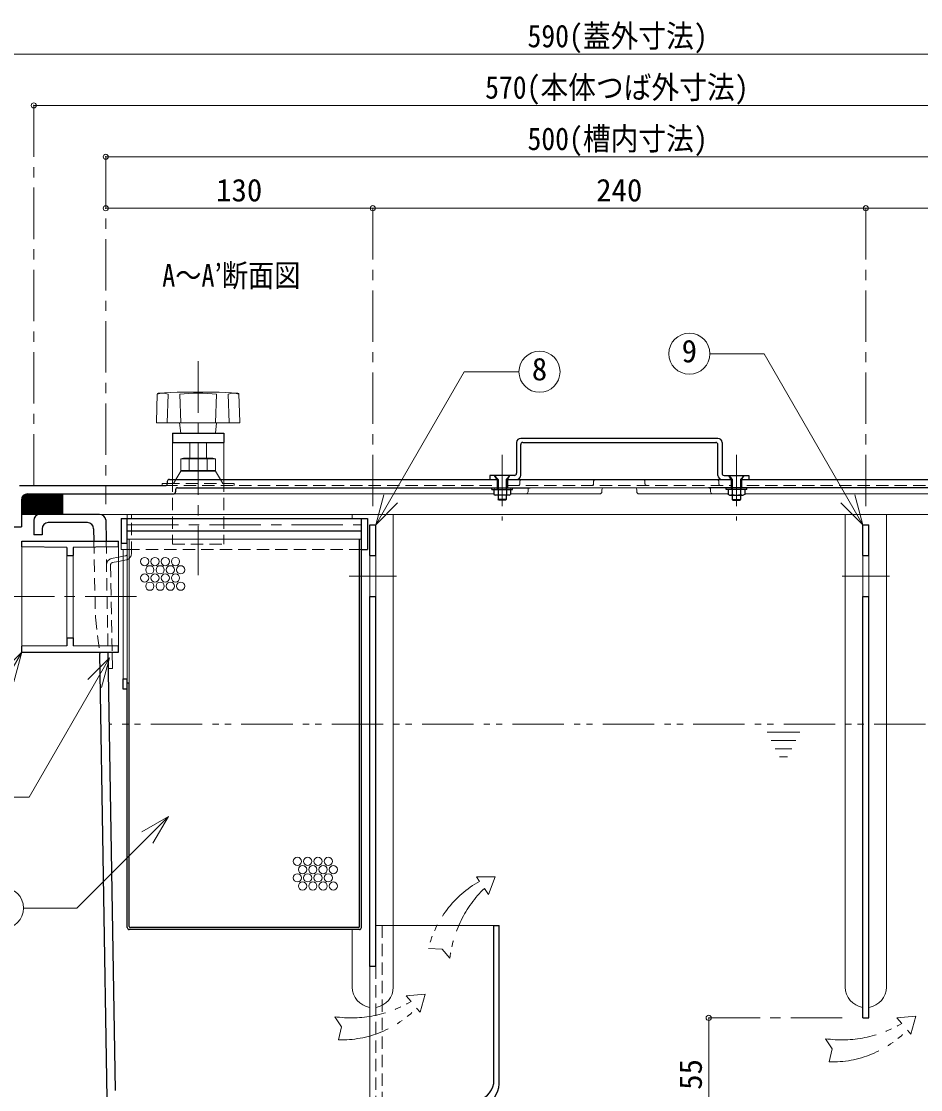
# Model space of a CAD drawing. Units: millimetres at full size, sheet at 1:5; details may follow other scales. Extents: x -1060 to 965, y -710 to 695.
# Drawn here: x -841 to -403, y -427 to 93 of the extents above; entities that cross this region are included whole.
import ezdxf
from ezdxf.enums import TextEntityAlignment as Align

# ---------------------------------------------------------------- set-up
doc = ezdxf.new("R2010")
doc.units = ezdxf.units.MM
doc.header["$LTSCALE"] = 5
doc.header["$PDMODE"] = 32
doc.header["$PDSIZE"] = 2.5
for name, pattern in [('CHAIN1', [8, 5, -1, 1, -1]), ('DASHED1', [1.8, 1.2, -0.6]), ('DOUBLE_CHAIN1', [8.8, 5, -1, 0.6, -0.6, 0.6, -1])]:
    doc.linetypes.add(name, pattern=pattern)
doc.layers.add('0-0____1', color=7, linetype='Continuous', lineweight=18)
doc.styles.add('ＭＳ ゴシック', font='')
doc.styles.get('ＭＳ ゴシック').set_extended_font_data('MS Gothic')

msp = doc.modelspace()

# ---------------------------------------------------------------- linework, layer by layer
at = {"layer": '0-0____1', "color": 4, "lineweight": 9}
for p, q in [((-844.952, 76.789), (-254.952, 76.789)), ((-264.952, 51.789), (-834.952, 51.789)), ((-799.952, 26.789), (-299.952, 26.789)), ((-669.952, 1.789), (-799.952, 1.789)), ((-429.952, 1.789), (-669.952, 1.789)), ((-299.952, 1.789), (-429.952, 1.789)), ((-767.452, -112.211), (-767.452, -130.211)), ((-758.952, -112.211), (-758.952, -119.811)), ((-750.952, -112.211), (-750.952, -119.811)), ((-742.452, -112.211), (-742.452, -130.211)), ((-763.352, -125.811), (-763.352, -120.211)), ((-763.352, -120.211), (-746.552, -120.211)), ((-762.152, -119.811), (-747.752, -119.811)), ((-759.352, -125.811), (-759.352, -120.211)), ((-750.552, -120.211), (-747.752, -119.811)), ((-750.552, -125.811), (-750.552, -120.211)), ((-746.552, -120.211), (-747.752, -119.811)), ((-746.552, -125.811), (-746.552, -120.211)), ((-763.452, -126.211), (-765.785, -130.211)), ((-763.452, -126.211), (-746.452, -126.211)), ((-763.352, -125.811), (-746.552, -125.811)), ((-750.552, -125.811), (-747.752, -126.211)), ((-746.552, -125.811), (-747.752, -126.211)), ((-746.452, -126.211), (-744.119, -130.211)), ((-557.452, -134.211), (-542.452, -134.211)), ((-840.952, -146.574), (-831.589, -137.211)), ((-840.952, -145.867), (-832.296, -137.211)), ((-840.952, -145.16), (-833.003, -137.211)), ((-840.952, -144.453), (-833.71, -137.211)), ((-840.952, -143.746), (-834.417, -137.211)), ((-840.952, -143.039), (-835.124, -137.211)), ((-840.952, -142.332), (-835.832, -137.211)), ((-840.952, -141.624), (-836.539, -137.211)), ((-840.952, -140.917), (-837.246, -137.211)), ((-840.952, -140.21), (-837.953, -137.211)), ((-840.882, -147.211), (-830.882, -137.211)), ((-840.837, -139.388), (-838.775, -137.326)), ((-840.175, -147.211), (-830.175, -137.211)), ((-839.468, -147.211), (-829.468, -137.211)), ((-838.761, -147.211), (-828.761, -137.211)), ((-838.053, -147.211), (-828.053, -137.211)), ((-837.346, -147.211), (-827.346, -137.211)), ((-836.639, -147.211), (-826.639, -137.211)), ((-835.932, -147.211), (-825.932, -137.211)), ((-835.225, -147.211), (-825.225, -137.211)), ((-834.518, -147.211), (-824.518, -137.211)), ((-833.811, -147.211), (-823.811, -137.211)), ((-833.104, -147.211), (-823.104, -137.211)), ((-832.397, -147.211), (-822.397, -137.211)), ((-831.689, -147.211), (-821.689, -137.211)), ((-830.982, -147.211), (-820.982, -137.211)), ((-830.275, -147.211), (-820.952, -137.888)), ((-829.568, -147.211), (-820.952, -138.595)), ((-828.861, -147.211), (-820.952, -139.302)), ((-828.154, -147.211), (-820.952, -140.009)), ((-559.452, -137.211), (-595.363, -137.211)), ((-558.452, -135.211), (-558.452, -136.211)), ((-541.452, -135.211), (-541.452, -136.211)), ((-540.452, -137.211), (-504.54, -137.211)), ((-827.447, -147.211), (-820.952, -140.716)), ((-826.74, -147.211), (-820.952, -141.423)), ((-826.033, -147.211), (-820.952, -142.131)), ((-825.326, -147.211), (-820.952, -142.838)), ((-824.618, -147.211), (-820.952, -143.545)), ((-823.911, -147.211), (-820.952, -144.252)), ((-823.204, -147.211), (-820.952, -144.959)), ((-822.497, -147.211), (-820.952, -145.666)), ((-821.79, -147.211), (-820.952, -146.373)), ((-821.083, -147.211), (-820.952, -147.08)), ((-789.451, -147.211), (-802.892, -147.211)), ((-787.451, -147.211), (-297.011, -147.211)), ((-679.952, -147.211), (-679.952, -149.211)), ((-659.952, -147.211), (-659.952, -377.211)), ((-439.952, -147.211), (-439.952, -377.211)), ((-419.952, -147.211), (-419.952, -377.211)), ((-788.451, -159.211), (-676.451, -159.211)), ((-679.952, -349.211), (-679.952, -377.211)), ((-671.452, -367.211), (-671.452, -444.671)), ((-506.452, -392.211), (-506.452, -447.211))]:
    msp.add_line(p, q, dxfattribs=at)
at = {"layer": '0-0____1', "color": 4, "linetype": 'CHAIN1', "lineweight": 9}
for p, q in [((-834.952, 51.789), (-834.952, -142.211)), ((-799.952, 26.789), (-799.952, -142.211)), ((-669.952, 1.789), (-669.952, -147.211)), ((-429.952, 1.789), (-429.952, -147.211)), ((-754.952, -72.711), (-754.952, -176.711)), ((-606.952, -118.211), (-606.952, -150.211)), ((-492.952, -118.211), (-492.952, -150.211)), ((-789.451, -152.211), (-675.451, -152.211)), ((-681.452, -177.211), (-658.452, -177.211)), ((-441.452, -177.211), (-418.452, -177.211)), ((-969.952, -187.211), (-783.801, -187.211)), ((-441.452, -392.211), (-506.452, -392.211))]:
    msp.add_line(p, q, dxfattribs=at)
at = {"layer": '0-0____1'}
for p, q in [((-479.48, -69.025), (-505.858, -69.025)), ((-431.452, -152.211), (-479.48, -69.025)), ((-668.452, -152.211), (-625.483, -77.787)), ((-598.782, -77.787), (-625.483, -77.787)), ((-774.344, -88.164), (-765.193, -87.723)), ((-764.711, -87.711), (-745.193, -87.711)), ((-735.56, -88.164), (-744.711, -87.723)), ((-774.819, -88.646), (-775.303, -102.193)), ((-770.075, -102.711), (-769.575, -88.711)), ((-763.941, -88.711), (-763.441, -102.711)), ((-745.963, -88.711), (-746.463, -102.711)), ((-739.829, -102.711), (-740.329, -88.711)), ((-735.085, -88.646), (-734.601, -102.193)), ((-774.803, -102.711), (-735.1, -102.711)), ((-763.952, -102.711), (-763.452, -107.711)), ((-745.952, -102.711), (-746.452, -107.711)), ((-772.452, -132.211), (-772.452, -133.211)), ((-772.452, -132.211), (-769.952, -132.211)), ((-593.363, -134.211), (-557.452, -134.211)), ((-542.452, -134.211), (-506.54, -134.211)), ((-766.952, -137.211), (-610.978, -137.211)), ((-668.452, -152.211), (-664.57, -137.722)), ((-602.926, -137.211), (-595.363, -137.211)), ((-594.363, -135.211), (-594.363, -136.211)), ((-505.54, -135.211), (-505.54, -136.211)), ((-496.978, -137.211), (-504.54, -137.211)), ((-332.952, -137.211), (-488.926, -137.211)), ((-431.452, -152.211), (-435.334, -137.722)), ((-668.452, -152.211), (-657.845, -141.605)), ((-431.452, -152.211), (-442.058, -141.605)), ((-789.451, -149.211), (-789.451, -147.211)), ((-787.451, -147.211), (-789.451, -147.211)), ((-787.451, -149.211), (-787.451, -147.211)), ((-789.451, -159.211), (-788.451, -159.211)), ((-788.451, -229.211), (-788.451, -159.211)), ((-676.451, -159.211), (-675.451, -159.211)), ((-840.801, -211.361), (-840.801, -163.061)), ((-793.801, -163.061), (-793.801, -211.361)), ((-792.451, -161.211), (-792.451, -164.211)), ((-792.451, -164.211), (-789.451, -164.211)), ((-791.451, -227.211), (-791.451, -164.211)), ((-789.451, -227.211), (-789.451, -161.211)), ((-818.801, -207.211), (-818.801, -167.211)), ((-815.801, -207.211), (-815.801, -167.211)), ((-791.451, -167.579), (-793.751, -168.041)), ((-793.751, -170.08), (-791.451, -169.619)), ((-671.452, -187.211), (-671.452, -167.211)), ((-668.452, -187.211), (-668.452, -167.211)), ((-431.452, -187.211), (-431.452, -167.211)), ((-428.452, -187.211), (-428.452, -167.211)), ((-840.801, -214.211), (-851.407, -224.818)), ((-840.801, -214.211), (-844.683, -228.7)), ((-798.05, -216.949), (-808.656, -227.556)), ((-798.05, -216.949), (-801.932, -231.438)), ((-796.835, -214.211), (-796.702, -222.211)), ((-798.702, -222.211), (-796.702, -222.211)), ((-769.451, -294.211), (-782.441, -301.711)), ((-769.451, -294.211), (-776.951, -307.202)), ((-668.452, -347.211), (-610.952, -347.211))]:
    msp.add_line(p, q, dxfattribs=at)
at = {"layer": '0-0____1', "color": 5, "lineweight": 25}
for p, q in [((-767.452, -107.711), (-767.452, -112.211)), ((-767.452, -107.711), (-742.452, -107.711)), ((-742.452, -107.711), (-742.452, -112.211)), ((-767.452, -112.211), (-742.452, -112.211)), ((-599.952, -112.211), (-599.952, -127.211)), ((-501.952, -110.211), (-597.952, -110.211)), ((-597.952, -128.211), (-597.952, -113.211)), ((-596.952, -112.211), (-502.952, -112.211)), ((-501.952, -128.211), (-501.952, -113.211)), ((-499.952, -112.211), (-499.952, -127.211)), ((-609.452, -130.211), (-610.702, -128.211)), ((-610.702, -128.211), (-608.952, -130.211)), ((-604.452, -130.211), (-603.202, -128.211)), ((-495.452, -130.211), (-496.702, -128.211)), ((-489.202, -128.211), (-490.952, -130.211)), ((-490.452, -130.211), (-489.202, -128.211)), ((-841.952, -133.211), (-770.952, -133.211)), ((-769.952, -131.211), (-769.952, -132.211)), ((-768.952, -130.211), (-609.452, -130.211)), ((-764.952, -134.211), (-593.363, -134.211)), ((-611.952, -135.011), (-611.952, -134.211)), ((-611.952, -135.011), (-601.952, -135.011)), ((-609.452, -130.211), (-609.452, -134.211)), ((-609.202, -135.011), (-609.202, -134.211)), ((-608.952, -130.211), (-608.952, -134.961)), ((-604.702, -135.011), (-604.702, -134.211)), ((-604.452, -130.211), (-604.452, -134.211)), ((-604.452, -130.211), (-495.452, -130.211)), ((-601.952, -135.011), (-601.952, -134.211)), ((-334.952, -134.211), (-506.54, -134.211)), ((-497.952, -135.011), (-497.952, -134.211)), ((-487.952, -135.011), (-497.952, -135.011)), ((-495.452, -130.211), (-495.452, -134.211)), ((-495.202, -135.011), (-495.202, -134.211)), ((-490.952, -130.211), (-490.952, -134.961)), ((-490.702, -135.011), (-490.702, -134.211)), ((-490.452, -130.211), (-490.452, -134.211)), ((-490.452, -130.211), (-330.952, -130.211)), ((-487.952, -135.011), (-487.952, -134.211)), ((-840.952, -140.211), (-840.952, -153.211)), ((-837.952, -137.211), (-766.952, -137.211)), ((-820.952, -137.211), (-820.952, -147.211)), ((-765.952, -135.211), (-765.952, -136.211)), ((-610.978, -135.211), (-610.978, -137.511)), ((-610.978, -137.511), (-610.302, -137.811)), ((-603.602, -137.811), (-610.302, -137.811)), ((-608.973, -135.211), (-608.973, -137.511)), ((-608.952, -137.811), (-608.952, -140.011)), ((-608.752, -140.211), (-608.952, -140.011)), ((-604.952, -140.011), (-608.952, -140.011)), ((-605.152, -140.211), (-608.752, -140.211)), ((-604.952, -140.011), (-605.152, -140.211)), ((-604.952, -137.811), (-604.952, -140.011)), ((-604.931, -135.211), (-604.931, -137.511)), ((-603.602, -137.811), (-602.926, -137.511)), ((-602.926, -135.211), (-602.926, -137.511)), ((-496.978, -135.211), (-496.978, -137.511)), ((-496.302, -137.811), (-496.978, -137.511)), ((-496.302, -137.811), (-489.602, -137.811)), ((-494.973, -135.211), (-494.973, -137.511)), ((-494.952, -137.811), (-494.952, -140.011)), ((-494.952, -140.011), (-490.952, -140.011)), ((-494.952, -140.011), (-494.752, -140.211)), ((-494.752, -140.211), (-491.152, -140.211)), ((-491.152, -140.211), (-490.952, -140.011)), ((-490.952, -137.811), (-490.952, -140.011)), ((-490.931, -135.211), (-490.931, -137.511)), ((-488.926, -137.511), (-489.602, -137.811)), ((-488.926, -135.211), (-488.926, -137.511)), ((-802.892, -147.211), (-840.952, -147.211)), ((-834.952, -150.211), (-834.952, -157.211)), ((-799.907, -149.919), (-799.735, -160.211)), ((-792.451, -149.211), (-672.451, -149.211)), ((-789.451, -161.211), (-789.451, -149.211)), ((-675.451, -348.211), (-675.451, -149.211)), ((-672.451, -149.211), (-672.451, -164.211)), ((-844.952, -153.211), (-840.952, -153.211)), ((-830.952, -154.211), (-830.952, -157.211)), ((-808.814, -151.211), (-827.952, -151.211)), ((-805.814, -154.151), (-805.693, -160.211)), ((-789.451, -155.211), (-675.451, -155.211)), ((-671.452, -152.211), (-668.452, -152.211)), ((-671.452, -167.211), (-671.452, -152.211)), ((-668.452, -167.211), (-668.452, -152.211)), ((-431.452, -152.211), (-428.452, -152.211)), ((-431.452, -167.211), (-431.452, -152.211)), ((-428.452, -167.211), (-428.452, -152.211)), ((-840.801, -163.061), (-840.801, -160.211)), ((-840.801, -160.211), (-793.801, -160.211)), ((-830.952, -157.211), (-834.952, -157.211)), ((-793.801, -163.061), (-793.801, -160.211)), ((-676.451, -347.711), (-676.451, -159.211)), ((-818.801, -163.311), (-840.801, -163.061)), ((-818.801, -163.311), (-818.801, -167.211)), ((-793.801, -163.061), (-815.801, -163.311)), ((-815.801, -163.311), (-815.801, -167.211)), ((-675.451, -164.211), (-672.451, -164.211)), ((-818.801, -167.211), (-815.801, -167.211)), ((-671.452, -167.211), (-668.452, -167.211)), ((-431.452, -167.211), (-428.452, -167.211)), ((-671.452, -187.211), (-668.452, -187.211)), ((-671.452, -367.211), (-671.452, -187.211)), ((-668.452, -367.211), (-668.452, -187.211)), ((-431.452, -187.211), (-428.452, -187.211)), ((-431.452, -392.211), (-431.452, -187.211)), ((-818.801, -207.211), (-815.801, -207.211)), ((-818.801, -207.211), (-818.801, -211.111)), ((-815.801, -207.211), (-815.801, -211.111)), ((-818.801, -211.111), (-840.801, -211.361)), ((-840.801, -214.211), (-840.801, -211.361)), ((-793.801, -211.361), (-815.801, -211.111)), ((-802.913, -214.211), (-802.823, -214.956)), ((-799.214, -431.545), (-802.823, -214.956)), ((-798.835, -214.211), (-795.28, -427.545)), ((-791.451, -227.211), (-789.451, -227.211)), ((-789.451, -348.211), (-789.451, -227.211)), ((-789.451, -229.211), (-788.451, -229.211)), ((-788.451, -347.711), (-788.451, -229.211)), ((-676.951, -348.211), (-787.951, -348.211)), ((-610.952, -347.211), (-608.452, -347.211)), ((-610.952, -422.452), (-610.952, -347.211)), ((-608.452, -424.403), (-608.452, -347.211)), ((-676.451, -349.211), (-788.451, -349.211)), ((-668.452, -367.211), (-671.452, -367.211))]:
    msp.add_line(p, q, dxfattribs=at)
at = {"layer": '0-0____1', "linetype": 'DASHED1'}
for p, q in [((-770.952, -133.211), (-609.452, -133.211)), ((-604.452, -133.211), (-495.452, -133.211)), ((-328.952, -133.211), (-490.452, -133.211)), ((-787.451, -166.359), (-787.451, -149.211)), ((-799.735, -160.211), (-798.835, -214.211)), ((-793.751, -168.041), (-797.134, -168.719)), ((-796.741, -170.68), (-793.751, -170.08)), ((-791.451, -167.579), (-790.254, -167.339)), ((-791.451, -169.619), (-789.86, -169.3)), ((-797.544, -171.678), (-796.835, -214.211))]:
    msp.add_line(p, q, dxfattribs=at)
at = {"layer": '0-0____1', "color": 4, "linetype": 'DASHED1', "lineweight": 9}
for p, q in [((-765.785, -130.211), (-766.952, -132.211)), ((-744.119, -130.211), (-742.952, -132.211)), ((-742.452, -130.211), (-742.452, -161.711)), ((-598.363, -131.211), (-598.363, -132.211)), ((-562.452, -131.211), (-562.452, -132.211)), ((-537.452, -131.211), (-537.452, -132.211)), ((-501.54, -131.211), (-501.54, -132.211)), ((-789.451, -164.211), (-675.451, -164.211)), ((-665.452, -347.211), (-665.452, -446.461)), ((-668.452, -367.211), (-668.452, -447.13))]:
    msp.add_line(p, q, dxfattribs=at)
at = {"layer": '0-0____1', "color": 4, "linetype": 'DOUBLE_CHAIN1', "lineweight": 9}
for p, q in [((-400.944, -249.211), (-798.419, -249.211)), ((-478.035, -253.211), (-462.035, -253.211)), ((-476.035, -257.211), (-464.035, -257.211)), ((-474.035, -261.211), (-466.035, -261.211)), ((-472.035, -265.211), (-468.035, -265.211)), ((-617.984, -325.764), (-619.529, -323.523)), ((-613.559, -332.18), (-615.633, -329.174)), ((-653.652, -381.471), (-651.284, -384.252)), ((-648.599, -387.406), (-646.835, -389.478)), ((-414.799, -392.181), (-412.432, -394.962)), ((-409.746, -398.116), (-407.982, -400.188))]:
    msp.add_line(p, q, dxfattribs=at)
at = {"layer": '0-0____1', "color": 4, "lineweight": 9}
for points in [[(-763.352, -120.211), (-762.152, -119.811), (-759.352, -120.211)], [(-759.352, -120.211), (-754.952, -119.811), (-750.552, -120.211)], [(-763.352, -125.811), (-762.152, -126.211), (-759.352, -125.811), (-754.952, -126.211), (-750.552, -125.811)]]:
    msp.add_lwpolyline(points, dxfattribs=at)
at = {"layer": '0-0____1', "color": 5, "lineweight": 25}
for points in [[(-600.952, -128.211), (-612.952, -128.211), (-612.952, -130.211)], [(-603.202, -128.211), (-604.952, -130.211), (-604.952, -134.961)], [(-498.952, -128.211), (-486.952, -128.211), (-486.952, -130.211)], [(-496.702, -128.211), (-494.952, -130.211), (-494.952, -134.961)], [(-792.451, -149.211), (-792.451, -161.211), (-789.451, -161.211)], [(-431.452, -392.211), (-428.452, -392.211), (-428.452, -187.211)], [(-840.801, -214.211), (-793.801, -214.211), (-793.801, -211.361)], [(-789.451, -232.211), (-791.451, -232.211), (-791.451, -227.211)]]:
    msp.add_lwpolyline(points, dxfattribs=at)
at = {"layer": '0-0____1', "color": 4, "linetype": 'DASHED1', "lineweight": 9}
for points in [[(-769.952, -132.211), (-737.452, -132.211), (-737.452, -133.211)], [(-767.452, -130.211), (-767.452, -161.711), (-742.452, -161.711)]]:
    msp.add_lwpolyline(points, dxfattribs=at)
at = {"layer": '0-0____1', "linetype": 'DASHED1'}
msp.add_lwpolyline([(-805.693, -160.211), (-804.953, -197.211), (-802.913, -214.211)], dxfattribs=at)
at = {"layer": '0-0____1'}
for points in [[(-840.801, -214.211), (-865.682, -257.308), (-892.205, -257.308)], [(-798.05, -216.949), (-837.261, -284.864), (-869.601, -284.864)], [(-769.451, -294.211), (-814.015, -338.776), (-839.958, -338.776)]]:
    msp.add_lwpolyline(points, dxfattribs=at)
at = {"layer": '0-0____1', "color": 4, "linetype": 'DOUBLE_CHAIN1', "lineweight": 9}
for points in [[(-619.529, -323.523), (-610.342, -323.521), (-613.559, -332.18)], [(-632.39, -363.199), (-636.236, -358.702), (-642.813, -358.431)], [(-646.835, -389.478), (-644.454, -380.606), (-653.652, -381.471)], [(-688.487, -391.632), (-685.139, -396.512), (-686.579, -402.934)], [(-407.982, -400.188), (-405.602, -391.316), (-414.799, -392.181)], [(-449.635, -402.342), (-446.287, -407.222), (-447.727, -413.644)]]:
    msp.add_lwpolyline(points, dxfattribs=at)
at = {"layer": '0-0____1'}
for centre in [(-515.858, -69.025), (-588.782, -77.787), (-849.958, -338.776)]:
    msp.add_circle(centre, 10, dxfattribs=at)
at = {"layer": '0-0____1', "color": 4, "lineweight": 9}
for centre in [(-780.958, -170.156), (-775.958, -170.156), (-770.958, -170.156), (-765.958, -170.156), (-780.958, -178.156), (-778.458, -174.156), (-775.958, -178.156), (-773.458, -174.156), (-770.958, -178.156), (-768.458, -174.156), (-765.958, -178.156), (-763.458, -174.156), (-778.458, -182.156), (-773.458, -182.156), (-768.458, -182.156), (-763.458, -182.156), (-706.627, -316.047), (-701.627, -316.047), (-696.627, -316.047), (-691.627, -316.047), (-706.627, -324.047), (-704.127, -320.047), (-701.627, -324.047), (-699.127, -320.047), (-696.627, -324.047), (-694.127, -320.047), (-691.627, -324.047), (-689.127, -320.047), (-704.127, -328.047), (-699.127, -328.047), (-694.127, -328.047), (-689.127, -328.047)]:
    msp.add_circle(centre, 2, dxfattribs=at)
at = {"layer": '0-0____1'}
for centre, radius, start, end in [((-772.198, -95.343), 7.131, 68.41681, 111.58319), ((-774.32, -88.664), 0.5, 92.76051, 177.95459), ((-764.711, -97.711), 10, 90, 92.76051), ((-754.952, -169.267), 81.055, 83.6327, 96.3673), ((-745.193, -97.711), 10, 87.23949, 90), ((-737.705, -95.343), 7.131, 68.41681, 111.58319), ((-735.584, -88.664), 0.5, 2.04541, 87.23949), ((-774.803, -102.211), 0.5, 177.95459, 270), ((-735.1, -102.211), 0.5, 270, 2.04541), ((-593.363, -135.211), 1, 90, 180), ((-506.54, -135.211), 1, 0, 90), ((-595.363, -136.211), 1, 270, 0), ((-504.54, -136.211), 1, 180, 270)]:
    msp.add_arc(centre, radius, start, end, dxfattribs=at)
at = {"layer": '0-0____1', "color": 5, "lineweight": 25}
for centre, radius, start, end in [((-597.952, -112.211), 2, 90, 180), ((-596.952, -113.211), 1, 90, 180), ((-502.952, -113.211), 1, 0, 90), ((-501.952, -112.211), 2, 0, 90), ((-600.952, -127.211), 1, 270, 0), ((-599.952, -128.211), 2, 270, 0), ((-499.952, -128.211), 2, 180, 270), ((-498.952, -127.211), 1, 180, 270), ((-770.952, -132.211), 1, 270, 0), ((-768.952, -131.211), 1, 90, 180), ((-764.952, -135.211), 1, 90, 180), ((-610.778, -135.211), 0.2, 90, 180), ((-609.173, -135.211), 0.2, 0, 90), ((-608.773, -135.211), 0.2, 90, 180), ((-605.131, -135.211), 0.2, 0, 90), ((-604.731, -135.211), 0.2, 90, 180), ((-603.126, -135.211), 0.2, 0, 90), ((-496.778, -135.211), 0.2, 90, 180), ((-495.173, -135.211), 0.2, 0, 90), ((-494.773, -135.211), 0.2, 90, 180), ((-491.131, -135.211), 0.2, 0, 90), ((-490.731, -135.211), 0.2, 90, 180), ((-489.126, -135.211), 0.2, 0, 90), ((-837.952, -140.211), 3, 90, 180), ((-766.952, -136.211), 1, 270, 0), ((-610.538, -133.669), 4.149, 273.26685, 292.16884), ((-606.952, -130.856), 6.956, 253.11093, 286.88907), ((-603.365, -133.669), 4.149, 247.83116, 266.73315), ((-496.538, -133.669), 4.149, 273.26685, 292.16884), ((-492.952, -130.856), 6.956, 253.11093, 286.88907), ((-489.365, -133.669), 4.149, 247.83116, 266.73315), ((-831.952, -150.211), 3, 90, 180), ((-802.892, -150.211), 3, 5.59089, 90), ((-827.952, -154.211), 3, 90, 180), ((-808.814, -154.211), 3, 1.14576, 90), ((-788.451, -348.211), 1, 180, 270), ((-787.951, -347.711), 0.5, 180, 270), ((-676.951, -347.711), 0.5, 270, 0), ((-676.451, -348.211), 1, 270, 0), ((-620.952, -422.452), 10, 284.03624, 0), ((-618.452, -424.403), 10, 284.03624, 0)]:
    msp.add_arc(centre, radius, start, end, dxfattribs=at)
at = {"layer": '0-0____1', "color": 4, "linetype": 'DASHED1', "lineweight": 9}
for centre, start, end in [((-599.363, -132.211), 270, 0), ((-597.363, -131.211), 90, 180), ((-563.452, -132.211), 270, 0), ((-561.452, -131.211), 90, 180), ((-538.452, -131.211), 0, 90), ((-536.452, -132.211), 180, 270), ((-502.54, -131.211), 0, 90), ((-500.54, -132.211), 180, 270)]:
    msp.add_arc(centre, 1, start, end, dxfattribs=at)
at = {"layer": '0-0____1', "color": 4, "lineweight": 9}
for centre, radius, start, end in [((-557.452, -135.211), 1, 90, 180), ((-542.452, -135.211), 1, 0, 90), ((-559.452, -136.211), 1, 270, 0), ((-540.452, -136.211), 1, 180, 270), ((-669.952, -377.211), 10, 180, 261.37307), ((-669.952, -377.211), 10, 278.62693, 0), ((-429.952, -377.211), 10, 180, 261.37307), ((-429.952, -377.211), 10, 278.62693, 0)]:
    msp.add_arc(centre, radius, start, end, dxfattribs=at)
at = {"layer": '0-0____1', "linetype": 'DASHED1'}
for centre, radius, start, end in [((-796.544, -171.661), 3, 101.34524, 180.95484), ((-796.544, -171.661), 1, 101.34524, 180.95484), ((-790.451, -166.359), 1, 281.34524, 0), ((-790.451, -166.359), 3, 281.34524, 0)]:
    msp.add_arc(centre, radius, start, end, dxfattribs=at)
at = {"layer": '0-0____1', "color": 4, "linetype": 'DOUBLE_CHAIN1', "lineweight": 9}
for centre, radius, start, end in [((-593.088, -370.454), 51.157, 119.12095, 166.40708), ((-575.689, -369.985), 57.105, 134.38425, 173.17597), ((-680.366, -335.108), 57.105, 261.82403, 300.61575), ((-685.323, -351.792), 51.157, 268.59292, 315.87905), ((-441.514, -345.818), 57.105, 261.82403, 300.61575), ((-446.471, -362.502), 51.157, 268.59292, 315.87905)]:
    msp.add_arc(centre, radius, start, end, dxfattribs=at)
at = {"layer": '0-0____1', "color": 1}
for p in [(-834.952, 51.789), (-799.952, 26.789), (-799.952, 1.789), (-669.952, 1.789), (-429.952, 1.789), (-506.452, -392.211)]:
    msp.add_point(p, dxfattribs=at)

# ---------------------------------------------------------------- texts
at = {"layer": '0-0____1', "style": 'ＭＳ ゴシック'}
for s, width, p in [('590(蓋外寸法)', 0.9, (-594.639, 76.789)), ('570(本体つば外寸法)', 0.9, (-615.264, 51.789)), ('500(槽内寸法)', 0.9, (-594.639, 26.789)), ('A～A’断面図', 0.85, (-772.452, -39.711))]:
    msp.add_text(s, height=11, dxfattribs=dict(at, width=width)).set_placement(p, align=Align.BOTTOM_LEFT)
for s, p in [('130', (-746.202, 1.789)), ('240', (-561.202, 1.789)), ('9', (-519.608, -76.525)), ('8', (-592.532, -85.287))]:
    msp.add_text(s, height=11, dxfattribs=at).set_placement(p, align=Align.BOTTOM_LEFT)
msp.add_text('55', height=11, rotation=90, dxfattribs=at).set_placement((-506.452, -427.211), align=Align.BOTTOM_LEFT)

doc.saveas('drawing.dxf')
